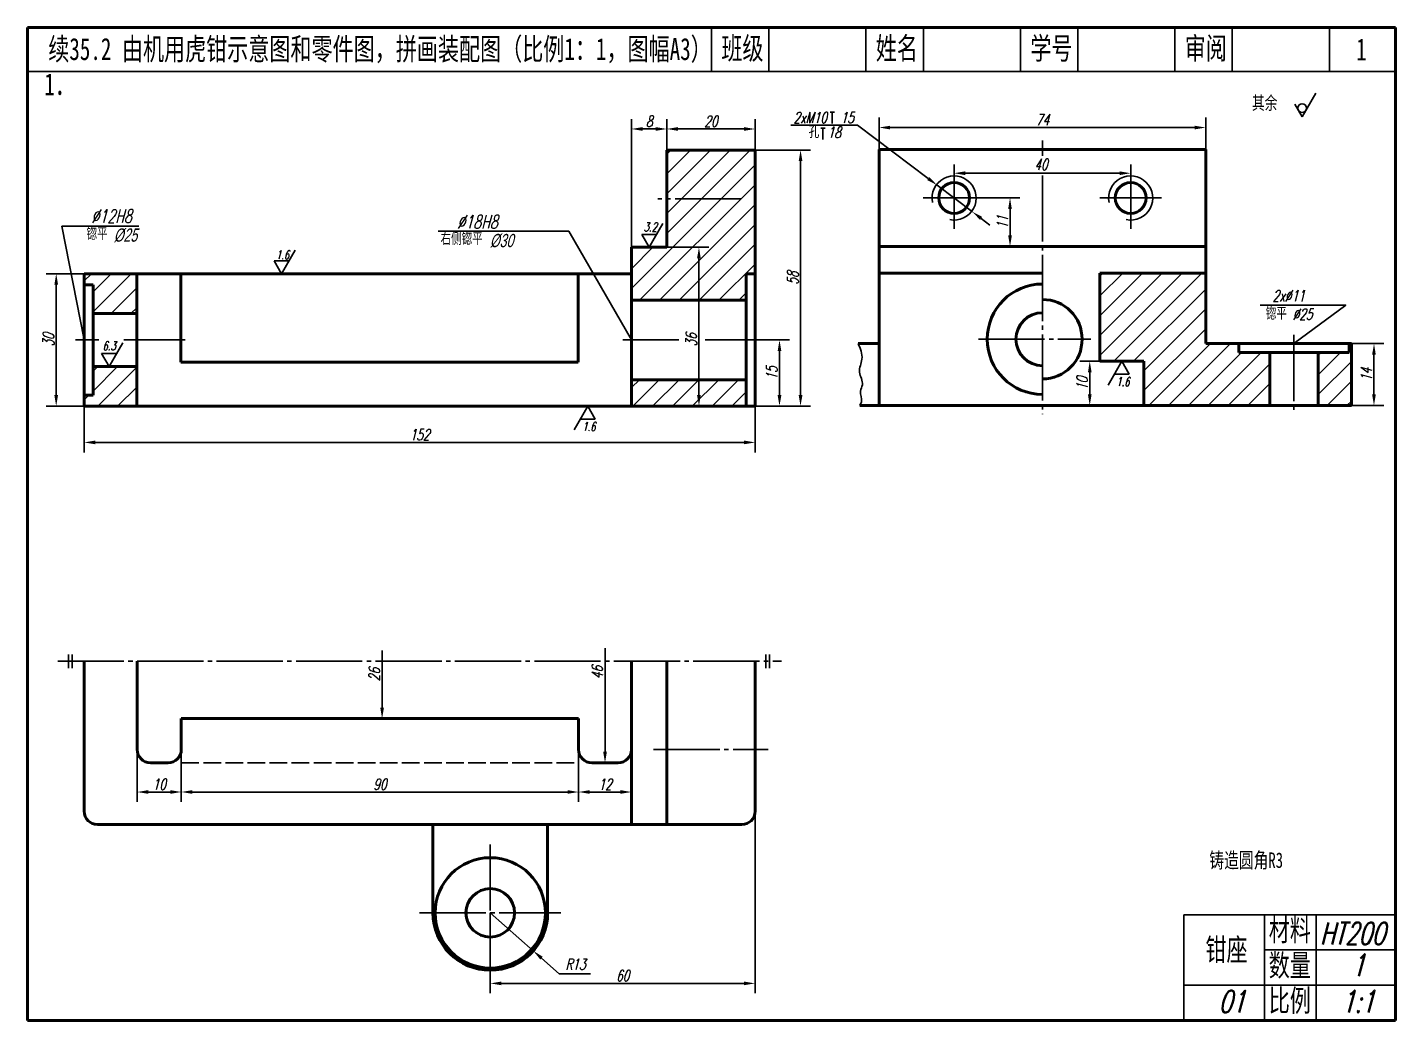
# Model space of a CAD drawing. Header units: millimetres. Extents: x -523 to 2163, y -1202 to 919.
# Drawn here: x 1834.8 to 2144.8, y -947 to -722 of the extents above; entities that cross this region are included whole.
import ezdxf

# ---------------------------------------------------------------- set-up
doc = ezdxf.new("R2010")
doc.units = ezdxf.units.MM
doc.header["$PDMODE"] = 33
doc.header["$PDSIZE"] = 1.5
doc.linetypes.add('myCENTER', pattern=[18, 15, -1, 1, -1])
doc.linetypes.add('myHIDDEN', pattern=[5, 4, -1])
for name, color, linetype, lineweight in [('中心线', 7, 'myCENTER', 25), ('剖面线', 7, 'Continuous', 25), ('尺寸', 7, 'Continuous', 25), ('标注', 7, 'Continuous', 25), ('标题文字', 7, 'Continuous', 25), ('粗实线', 7, 'Continuous', 50), ('细实线', 7, 'Continuous', 25), ('虚线', 7, 'myHIDDEN', 25)]:
    doc.layers.add(name, color=color, linetype=linetype, lineweight=lineweight)
doc.styles.add('尺寸文字1-2.5号', font='txt.shx', dxfattribs={"width": 0.7, "oblique": 15, "height": 2.5})
doc.styles.add('标题汉字1-5号', font='SimSun.ttf', dxfattribs={"width": 0.7, "height": 5})
doc.styles.add('标题汉字2-3.5号', font='SimSun.ttf', dxfattribs={"width": 0.7, "height": 3.5})
doc.dimstyles.new('ISO-25', dxfattribs={"dimtxt": 3.5, "dimasz": 2.5, "dimexe": 2.25, "dimexo": 0, "dimgap": 0.5, "dimtad": 1, "dimdsep": 46, "dimtxsty": '尺寸文字1-2.5号', "dimcen": 2.5, "dimadec": 0, "dimazin": 0, "dimtfac": 1, "dimtmove": 0, "dimatfit": 2, "dimfxl": 0, "dimarcsym": 0})
doc.dimstyles.new('尺寸25', dxfattribs={"dimtxt": 2.5, "dimasz": 2.5, "dimexe": 2, "dimexo": 0, "dimgap": 0.5, "dimtad": 1, "dimdec": 0, "dimdsep": 46, "dimtxsty": '尺寸文字1-2.5号', "dimcen": 0, "dimadec": 0, "dimazin": 0, "dimtol": 1, "dimtp": 0.039, "dimtfac": 0.6, "dimtdec": 3, "dimtmove": 0, "dimatfit": 3, "dimfxl": 0, "dimarcsym": 0})
pattern_1 = [(45, (2168.323, -1563.324), (-2.245064, 2.245064), [])]

# ---------------------------------------------------------------- blocks, each defined once
blk = doc.blocks.new('*D272')
at = {"layer": 'Defpoints', "color": 0}
for p in [(1847.66, -777.78), (1841.32, -807.78), (1847.66, -807.78)]:
    blk.add_point(p, dxfattribs=at)
at = {"layer": '尺寸', "color": 0, "lineweight": -2}
for p, q in [((1847.66, -777.78), (1839.07, -777.78)), ((1841.32, -780.28), (1841.32, -805.28)), ((1847.66, -807.78), (1839.07, -807.78))]:
    blk.add_line(p, q, dxfattribs=at)
at = {"layer": '尺寸', "color": 0}
for points in [[(1840.9, -780.28), (1841.74, -780.28), (1841.32, -777.78)], [(1840.9, -805.28), (1841.74, -805.28), (1841.32, -807.78)]]:
    blk.add_solid(points, dxfattribs=at)
at = {"layer": '尺寸', "color": 0, "insert": (1839.57, -792.78), "char_height": 2.5, "attachment_point": 5, "rotation": 90, "style": '尺寸文字1-2.5号'}
blk.add_mtext('30', dxfattribs=at)
blk = doc.blocks.new('*D273')
at = {"layer": 'Defpoints', "color": 0}
for p in [(1999.66, -792.78), (1999.66, -807.78), (2005.19, -807.78)]:
    blk.add_point(p, dxfattribs=at)
at = {"layer": '尺寸', "color": 0, "lineweight": -2}
for p, q in [((1999.66, -792.78), (2007.44, -792.78)), ((2005.19, -795.28), (2005.19, -805.28)), ((1999.66, -807.78), (2007.44, -807.78))]:
    blk.add_line(p, q, dxfattribs=at)
at = {"layer": '尺寸', "color": 0}
for points in [[(2004.77, -795.28), (2005.61, -795.28), (2005.19, -792.78)], [(2004.77, -805.28), (2005.61, -805.28), (2005.19, -807.78)]]:
    blk.add_solid(points, dxfattribs=at)
at = {"layer": '尺寸', "color": 0, "insert": (2003.44, -800.28), "char_height": 2.5, "attachment_point": 5, "rotation": 90, "style": '尺寸文字1-2.5号'}
blk.add_mtext('15', dxfattribs=at)
blk = doc.blocks.new('*D274')
at = {"layer": 'Defpoints', "color": 0}
for p in [(1999.66, -749.78), (1999.66, -807.78), (2009.96, -807.78)]:
    blk.add_point(p, dxfattribs=at)
at = {"layer": '尺寸', "color": 0, "lineweight": -2}
for p, q in [((1999.66, -749.78), (2012.21, -749.78)), ((2009.96, -752.28), (2009.96, -805.28)), ((1999.66, -807.78), (2012.21, -807.78))]:
    blk.add_line(p, q, dxfattribs=at)
at = {"layer": '尺寸', "color": 0}
for points in [[(2009.54, -752.28), (2010.38, -752.28), (2009.96, -749.78)], [(2009.54, -805.28), (2010.38, -805.28), (2009.96, -807.78)]]:
    blk.add_solid(points, dxfattribs=at)
at = {"layer": '尺寸', "color": 0, "insert": (2008.21, -778.78), "char_height": 2.5, "attachment_point": 5, "rotation": 90, "style": '尺寸文字1-2.5号'}
blk.add_mtext('58', dxfattribs=at)
blk = doc.blocks.new('*D275')
at = {"layer": 'Defpoints', "color": 0}
for p in [(1979.66, -745), (1979.66, -749.78), (1971.66, -771.78)]:
    blk.add_point(p, dxfattribs=at)
at = {"layer": '尺寸', "color": 0, "lineweight": -2}
for p, q in [((1971.66, -771.78), (1971.66, -742.75)), ((1979.66, -749.78), (1979.66, -742.75)), ((1974.16, -745), (1977.16, -745))]:
    blk.add_line(p, q, dxfattribs=at)
at = {"layer": '尺寸', "color": 0}
for points in [[(1974.16, -744.58), (1974.16, -745.41), (1971.66, -745)], [(1977.16, -744.58), (1977.16, -745.41), (1979.66, -745)]]:
    blk.add_solid(points, dxfattribs=at)
at = {"layer": '尺寸', "color": 0, "insert": (1975.66, -743.25), "char_height": 2.5, "attachment_point": 5, "style": '尺寸文字1-2.5号'}
blk.add_mtext('8', dxfattribs=at)
blk = doc.blocks.new('*D270')
at = {"layer": 'Defpoints', "color": 0}
for p in [(1999.66, -745), (1979.66, -749.78), (1999.66, -749.78)]:
    blk.add_point(p, dxfattribs=at)
at = {"layer": '尺寸', "color": 0, "lineweight": -2}
for p, q in [((1979.66, -749.78), (1979.66, -742.75)), ((1999.66, -749.78), (1999.66, -742.75)), ((1982.16, -745), (1997.16, -745))]:
    blk.add_line(p, q, dxfattribs=at)
at = {"layer": '尺寸', "color": 0}
for points in [[(1982.16, -744.58), (1982.16, -745.41), (1979.66, -745)], [(1997.16, -744.58), (1997.16, -745.41), (1999.66, -745)]]:
    blk.add_solid(points, dxfattribs=at)
at = {"layer": '尺寸', "color": 0, "insert": (1989.66, -743.25), "char_height": 2.5, "attachment_point": 5, "style": '尺寸文字1-2.5号'}
blk.add_mtext('20', dxfattribs=at)
blk = doc.blocks.new('*D276')
at = {"layer": 'Defpoints', "color": 0}
for p in [(1847.66, -807.78), (1999.66, -807.78), (1999.66, -816)]:
    blk.add_point(p, dxfattribs=at)
at = {"layer": '尺寸', "color": 0, "lineweight": -2}
for p, q in [((1847.66, -807.78), (1847.66, -818.25)), ((1999.66, -807.78), (1999.66, -818.25)), ((1850.16, -816), (1997.16, -816))]:
    blk.add_line(p, q, dxfattribs=at)
at = {"layer": '尺寸', "color": 0}
for points in [[(1850.16, -815.58), (1850.16, -816.41), (1847.66, -816)], [(1997.16, -815.58), (1997.16, -816.41), (1999.66, -816)]]:
    blk.add_solid(points, dxfattribs=at)
at = {"layer": '尺寸', "color": 0, "insert": (1923.66, -814.25), "char_height": 2.5, "attachment_point": 5, "style": '尺寸文字1-2.5号'}
blk.add_mtext('152', dxfattribs=at)
blk = doc.blocks.new('*D277')
at = {"layer": 'Defpoints', "color": 0}
for p in [(1979.66, -771.78), (1980.94, -807.78), (1986.94, -807.78)]:
    blk.add_point(p, dxfattribs=at)
at = {"layer": '尺寸', "color": 0, "lineweight": -2}
for p, q in [((1979.66, -771.78), (1989.19, -771.78)), ((1986.94, -774.28), (1986.94, -805.28)), ((1980.94, -807.78), (1989.19, -807.78))]:
    blk.add_line(p, q, dxfattribs=at)
at = {"layer": '尺寸', "color": 0}
for points in [[(1986.52, -774.28), (1987.35, -774.28), (1986.94, -771.78)], [(1986.52, -805.28), (1987.35, -805.28), (1986.94, -807.78)]]:
    blk.add_solid(points, dxfattribs=at)
at = {"layer": '尺寸', "color": 0, "insert": (1985.19, -792.78), "char_height": 2.5, "attachment_point": 5, "rotation": 90, "style": '尺寸文字1-2.5号'}
blk.add_mtext('36', dxfattribs=at)
blk = doc.blocks.new('*D278')
at = {"layer": 'Defpoints', "color": 0}
for p in [(1869.66, -878.57), (1859.66, -885.57), (1869.66, -895.19)]:
    blk.add_point(p, dxfattribs=at)
at = {"layer": '尺寸', "color": 0, "lineweight": -2}
for p, q in [((1869.66, -878.57), (1869.66, -897.44)), ((1859.66, -885.57), (1859.66, -897.44)), ((1862.16, -895.19), (1867.16, -895.19))]:
    blk.add_line(p, q, dxfattribs=at)
at = {"layer": '尺寸', "color": 0}
for points in [[(1862.16, -894.77), (1862.16, -895.6), (1859.66, -895.19)], [(1867.16, -894.77), (1867.16, -895.6), (1869.66, -895.19)]]:
    blk.add_solid(points, dxfattribs=at)
at = {"layer": '尺寸', "color": 0, "insert": (1864.66, -893.44), "char_height": 2.5, "attachment_point": 5, "style": '尺寸文字1-2.5号'}
blk.add_mtext('10', dxfattribs=at)
blk = doc.blocks.new('*D279')
at = {"layer": 'Defpoints', "color": 0}
for p in [(1869.66, -885.57), (1959.66, -885.57), (1959.66, -895.19)]:
    blk.add_point(p, dxfattribs=at)
at = {"layer": '尺寸', "color": 0, "lineweight": -2}
for p, q in [((1869.66, -885.57), (1869.66, -897.44)), ((1959.66, -885.57), (1959.66, -897.44)), ((1872.16, -895.19), (1957.16, -895.19))]:
    blk.add_line(p, q, dxfattribs=at)
at = {"layer": '尺寸', "color": 0}
for points in [[(1872.16, -894.77), (1872.16, -895.6), (1869.66, -895.19)], [(1957.16, -894.77), (1957.16, -895.6), (1959.66, -895.19)]]:
    blk.add_solid(points, dxfattribs=at)
at = {"layer": '尺寸', "color": 0, "insert": (1914.66, -893.44), "char_height": 2.5, "attachment_point": 5, "style": '尺寸文字1-2.5号'}
blk.add_mtext('90', dxfattribs=at)
blk = doc.blocks.new('*D280')
at = {"layer": 'Defpoints', "color": 0}
for p in [(1959.66, -885.57), (1971.66, -885.57), (1971.66, -895.19)]:
    blk.add_point(p, dxfattribs=at)
at = {"layer": '尺寸', "color": 0, "lineweight": -2}
for p, q in [((1959.66, -885.57), (1959.66, -897.44)), ((1971.66, -885.57), (1971.66, -897.44)), ((1962.16, -895.19), (1969.16, -895.19))]:
    blk.add_line(p, q, dxfattribs=at)
at = {"layer": '尺寸', "color": 0}
for points in [[(1962.16, -894.77), (1962.16, -895.6), (1959.66, -895.19)], [(1969.16, -894.77), (1969.16, -895.6), (1971.66, -895.19)]]:
    blk.add_solid(points, dxfattribs=at)
at = {"layer": '尺寸', "color": 0, "insert": (1965.66, -893.44), "char_height": 2.5, "attachment_point": 5, "style": '尺寸文字1-2.5号'}
blk.add_mtext('12', dxfattribs=at)
blk = doc.blocks.new('*D281')
at = {"layer": 'Defpoints', "color": 0}
for p in [(1999.66, -899.57), (1939.66, -922.57), (1999.66, -938.54)]:
    blk.add_point(p, dxfattribs=at)
at = {"layer": '尺寸', "color": 0, "lineweight": -2}
for p, q in [((1999.66, -899.57), (1999.66, -940.79)), ((1939.66, -922.57), (1939.66, -940.79)), ((1942.16, -938.54), (1997.16, -938.54))]:
    blk.add_line(p, q, dxfattribs=at)
at = {"layer": '尺寸', "color": 0}
for points in [[(1942.16, -938.13), (1942.16, -938.96), (1939.66, -938.54)], [(1997.16, -938.13), (1997.16, -938.96), (1999.66, -938.54)]]:
    blk.add_solid(points, dxfattribs=at)
at = {"layer": '尺寸', "color": 0, "insert": (1969.66, -936.79), "char_height": 2.5, "attachment_point": 5, "style": '尺寸文字1-2.5号'}
blk.add_mtext('60', dxfattribs=at)
blk = doc.blocks.new('*D282')
at = {"layer": 'Defpoints', "color": 0}
for p in [(2101.76, -744.67), (2027.76, -749.62), (2101.76, -749.62)]:
    blk.add_point(p, dxfattribs=at)
at = {"layer": '尺寸', "color": 0, "lineweight": -2}
for p, q in [((2027.76, -749.62), (2027.76, -742.42)), ((2101.76, -749.62), (2101.76, -742.42)), ((2030.26, -744.67), (2099.26, -744.67))]:
    blk.add_line(p, q, dxfattribs=at)
at = {"layer": '尺寸', "color": 0}
for points in [[(2030.26, -744.26), (2030.26, -745.09), (2027.76, -744.67)], [(2099.26, -744.26), (2099.26, -745.09), (2101.76, -744.67)]]:
    blk.add_solid(points, dxfattribs=at)
at = {"layer": '尺寸', "color": 0, "insert": (2064.76, -742.92), "char_height": 2.5, "attachment_point": 5, "style": '尺寸文字1-2.5号'}
blk.add_mtext('74', dxfattribs=at)
blk = doc.blocks.new('*D283')
at = {"layer": 'Defpoints', "color": 0}
for p in [(2044.76, -760.62), (2027.76, -771.62), (2057.42, -771.62)]:
    blk.add_point(p, dxfattribs=at)
at = {"layer": '尺寸', "color": 0, "lineweight": -2}
for p, q in [((2044.76, -760.62), (2059.67, -760.62)), ((2057.42, -763.12), (2057.42, -769.12)), ((2027.76, -771.62), (2059.67, -771.62))]:
    blk.add_line(p, q, dxfattribs=at)
at = {"layer": '尺寸', "color": 0}
for points in [[(2057, -763.12), (2057.83, -763.12), (2057.42, -760.62)], [(2057, -769.12), (2057.83, -769.12), (2057.42, -771.62)]]:
    blk.add_solid(points, dxfattribs=at)
at = {"layer": '尺寸', "color": 0, "insert": (2055.67, -766.12), "char_height": 2.5, "attachment_point": 5, "rotation": 90, "style": '尺寸文字1-2.5号'}
blk.add_mtext('11', dxfattribs=at)
blk = doc.blocks.new('*D284')
at = {"layer": 'Defpoints', "color": 0}
for p in [(2077.76, -797.62), (2027.76, -807.62), (2075.48, -807.62)]:
    blk.add_point(p, dxfattribs=at)
at = {"layer": '尺寸', "color": 0, "lineweight": -2}
for p, q in [((2077.76, -797.62), (2073.23, -797.62)), ((2075.48, -800.12), (2075.48, -805.12)), ((2027.76, -807.62), (2077.73, -807.62))]:
    blk.add_line(p, q, dxfattribs=at)
at = {"layer": '尺寸', "color": 0}
for points in [[(2075.07, -800.12), (2075.9, -800.12), (2075.48, -797.62)], [(2075.07, -805.12), (2075.9, -805.12), (2075.48, -807.62)]]:
    blk.add_solid(points, dxfattribs=at)
at = {"layer": '尺寸', "color": 0, "insert": (2073.73, -802.62), "char_height": 2.5, "attachment_point": 5, "rotation": 90, "style": '尺寸文字1-2.5号'}
blk.add_mtext('10', dxfattribs=at)
blk = doc.blocks.new('*D285')
at = {"layer": 'Defpoints', "color": 0}
for p in [(2134.76, -793.62), (2139.88, -793.62), (2134.76, -807.62)]:
    blk.add_point(p, dxfattribs=at)
at = {"layer": '尺寸', "color": 0, "lineweight": -2}
for p, q in [((2134.76, -793.62), (2142.13, -793.62)), ((2139.88, -805.12), (2139.88, -796.12)), ((2134.76, -807.62), (2142.13, -807.62))]:
    blk.add_line(p, q, dxfattribs=at)
at = {"layer": '尺寸', "color": 0}
for points in [[(2139.46, -796.12), (2140.29, -796.12), (2139.88, -793.62)], [(2139.46, -805.12), (2140.29, -805.12), (2139.88, -807.62)]]:
    blk.add_solid(points, dxfattribs=at)
at = {"layer": '尺寸', "color": 0, "insert": (2138.13, -800.62), "char_height": 2.5, "attachment_point": 5, "rotation": 90, "style": '尺寸文字1-2.5号'}
blk.add_mtext('14', dxfattribs=at)
blk = doc.blocks.new('*D357')
at = {"layer": 'Defpoints', "color": 0}
for p in [(2040.89, -757.73), (2048.88, -763.74)]:
    blk.add_point(p, dxfattribs=at)
at = {"layer": '尺寸', "color": 0, "lineweight": -2}
for p, q in [((2008, -744.16), (2022.88, -744.16)), ((2022.88, -744.16), (2038.89, -756.22)), ((2048.88, -763.74), (2040.89, -757.73)), ((2050.87, -765.25), (2052.87, -766.75))]:
    blk.add_line(p, q, dxfattribs=at)
at = {"layer": '尺寸', "color": 0}
for points in [[(2039.14, -755.89), (2038.64, -756.55), (2040.89, -757.73)], [(2051.12, -764.91), (2050.62, -765.58), (2048.88, -763.74)]]:
    blk.add_solid(points, dxfattribs=at)
at = {"layer": '尺寸', "color": 0, "insert": (2015.19, -742.41), "char_height": 2.5, "attachment_point": 5, "style": '尺寸文字1-2.5号'}
blk.add_mtext('2xM10  15', dxfattribs=at)
blk = doc.blocks.new('下沉')
at = {"layer": '细实线'}
blk.add_line((-0.98, 0), (0.98, 0), dxfattribs=at)
blk.add_leader([(-0.05, -5.12), (-0.05, 0)], dimstyle='尺寸25', override={"dimgap": 0.5, "dimtad": 0, "dimtoh": 1}, dxfattribs=at)

msp = doc.modelspace()

# ---------------------------------------------------------------- hatches: boundary and pattern name
at = {"layer": '剖面线'}
h = msp.add_hatch(dxfattribs=at)
h.set_pattern_fill('ANSI31', color=256, style=0)
h.set_pattern_definition(pattern_1)
h.paths.add_polyline_path([(1999.659, -749.785), (1979.659, -749.785), (1979.659, -771.785), (1971.659, -771.785), (1971.659, -783.785), (1997.659, -783.785), (1997.659, -777.785), (1999.659, -777.785)])
h.paths.add_polyline_path([(1997.659, -801.785), (1971.659, -801.785), (1971.659, -807.785), (1997.659, -807.785)])
h = msp.add_hatch(dxfattribs=at)
h.set_pattern_fill('ANSI31', color=256, style=0)
h.set_pattern_definition(pattern_1)
h.paths.add_polyline_path([(1859.548, -777.785), (1847.659, -777.785), (1847.659, -780.285), (1849.659, -780.285), (1849.659, -786.785), (1859.548, -786.785)])
h.paths.add_polyline_path([(1859.548, -798.785), (1849.659, -798.785), (1849.659, -805.285), (1847.659, -805.285), (1847.659, -807.785), (1859.548, -807.785)])
h = msp.add_hatch(dxfattribs=at)
h.set_pattern_fill('ANSI31', color=256, style=0)
h.set_pattern_definition(pattern_1)
h.paths.add_polyline_path([(2101.757, -777.622), (2077.757, -777.622), (2077.757, -797.622), (2087.757, -797.622), (2087.757, -807.622), (2116.257, -807.622), (2116.257, -795.622), (2109.257, -795.622), (2109.257, -793.622), (2101.757, -793.622)])
h.paths.add_polyline_path([(2134.757, -793.622), (2134.257, -793.622), (2134.257, -795.622), (2127.257, -795.622), (2127.257, -807.622), (2134.757, -807.622)])

# ---------------------------------------------------------------- linework, layer by layer
at = {"layer": '中心线'}
for p, q in [((2064.757, -747.622), (2064.757, -751.086)), ((2044.757, -753.622), (2044.757, -767.622)), ((2064.757, -755.516), (2064.757, -809.622)), ((2084.757, -753.622), (2084.757, -767.622)), ((1996.517, -760.785), (1977.659, -760.785)), ((2037.757, -760.622), (2051.757, -760.622)), ((2077.757, -760.622), (2091.757, -760.622)), ((1845.659, -792.785), (1850.972, -792.785)), ((1856.617, -792.785), (1870.548, -792.785)), ((1969.659, -792.785), (1982.373, -792.785)), ((1988.326, -792.785), (2001.659, -792.785)), ((2050.257, -792.622), (2075.757, -792.622)), ((2121.757, -791.622), (2121.757, -809.622)), ((1841.659, -865.565), (2005.659, -865.565)), ((1976.659, -885.565), (2002.659, -885.565)), ((1862.659, -888.565), (1866.659, -888.565)), ((1962.659, -888.565), (1968.659, -888.565)), ((1939.659, -907.065), (1939.659, -938.065)), ((1923.659, -922.565), (1955.659, -922.565))]:
    msp.add_line(p, q, dxfattribs=at)
at = {"layer": '尺寸'}
for p, q in [((2011.004, -744.16), (2007.776, -744.16)), ((2047.257, -755.017), (2082.257, -755.017)), ((1915.153, -876.065), (1915.153, -863.128)), ((1965.659, -886.065), (1965.659, -862.609)), ((1914.659, -878.565), (1917.403, -878.565)), ((1965.659, -888.565), (1963.409, -888.565))]:
    msp.add_line(p, q, dxfattribs=at)
for points in [[(1914.736, -876.065), (1915.57, -876.065), (1915.153, -878.565)], [(1965.243, -886.065), (1966.076, -886.065), (1965.659, -888.565)]]:
    msp.add_solid(points, dxfattribs=at)
at = {"layer": '标注'}
for p, q in [((2044.757, -760.622), (2044.757, -753.017)), ((2084.757, -760.622), (2084.757, -753.017)), ((1999.659, -792.785), (1999.659, -807.785)), ((1939.659, -922.565), (1949.404, -931.17)), ((1955.26, -936.341), (1951.278, -932.825)), ((1962.361, -936.341), (1955.26, -936.341))]:
    msp.add_line(p, q, dxfattribs=at)
for points in [[(2047.257, -754.601), (2047.257, -755.434), (2044.757, -755.017)], [(2082.257, -754.601), (2082.257, -755.434), (2084.757, -755.017)], [(1951.554, -932.512), (1951.002, -933.137), (1949.404, -931.17)]]:
    msp.add_solid(points, dxfattribs=at)
at = {"layer": '粗实线'}
for p, q in [((1834.784, -721.978), (1834.784, -946.978)), ((2144.784, -721.978), (1834.784, -721.978)), ((2144.784, -946.978), (2144.784, -721.978)), ((1999.659, -749.785), (1979.659, -749.785)), ((1979.659, -749.785), (1979.659, -771.785)), ((1999.659, -807.785), (1999.659, -749.785)), ((2027.757, -807.622), (2027.757, -749.622)), ((2027.757, -749.622), (2101.757, -749.622)), ((2101.757, -749.622), (2101.757, -793.622)), ((1979.659, -771.785), (1971.659, -771.785)), ((1971.659, -771.785), (1971.659, -807.785)), ((2027.757, -771.622), (2101.757, -771.622)), ((1971.659, -777.785), (1847.659, -777.785)), ((1847.659, -807.785), (1847.659, -777.785)), ((1859.548, -777.785), (1859.548, -807.785)), ((1869.548, -777.785), (1869.548, -797.785)), ((1959.548, -777.785), (1959.548, -797.785)), ((1997.659, -807.785), (1997.659, -777.785)), ((1997.659, -777.785), (1999.659, -777.785)), ((2027.757, -777.622), (2064.757, -777.622)), ((2077.757, -777.622), (2077.757, -797.622)), ((2077.757, -777.622), (2101.757, -777.622)), ((1847.659, -780.285), (1849.659, -780.285)), ((1849.659, -805.285), (1849.659, -780.285)), ((1971.659, -783.785), (1997.659, -783.785)), ((1849.659, -786.785), (1859.548, -786.785)), ((2027.757, -793.562), (2023.008, -793.562)), ((2101.757, -793.622), (2134.757, -793.622)), ((2109.257, -793.622), (2109.257, -795.622)), ((2109.257, -795.622), (2134.257, -795.622)), ((2116.257, -795.622), (2116.257, -807.622)), ((2127.257, -795.622), (2127.257, -807.622)), ((2134.257, -793.622), (2134.257, -795.622)), ((2134.757, -793.622), (2134.757, -807.622)), ((1849.659, -798.785), (1859.548, -798.785)), ((1959.548, -797.785), (1869.548, -797.785)), ((2077.757, -797.622), (2087.757, -797.622)), ((2087.757, -797.622), (2087.757, -807.622)), ((1971.659, -801.785), (1997.659, -801.785)), ((1847.659, -805.285), (1849.659, -805.285)), ((1847.659, -807.785), (1999.659, -807.785)), ((2023.379, -807.622), (2027.757, -807.622)), ((2027.757, -807.622), (2134.757, -807.622)), ((1847.659, -865.565), (1847.659, -899.565)), ((1859.659, -865.565), (1859.659, -885.565)), ((1971.659, -865.565), (1971.659, -902.565)), ((1979.659, -865.565), (1979.659, -902.565)), ((1999.659, -865.565), (1999.659, -899.565)), ((1869.659, -878.565), (1959.659, -878.565)), ((1869.659, -878.565), (1869.659, -885.565)), ((1959.659, -878.565), (1959.659, -885.565)), ((1866.659, -888.565), (1862.659, -888.565)), ((1962.659, -888.565), (1968.659, -888.565)), ((1850.659, -902.565), (1996.659, -902.565)), ((1926.659, -922.565), (1926.659, -902.565)), ((1952.659, -922.565), (1952.659, -902.565)), ((1834.784, -946.978), (2144.784, -946.978))]:
    msp.add_line(p, q, dxfattribs=at)
for centre, radius in [((2044.757, -760.622), 3.5), ((2084.757, -760.622), 3.5), ((1939.659, -922.565), 12.5), ((1939.659, -922.565), 5.5)]:
    msp.add_circle(centre, radius, dxfattribs=at)
for centre, radius, start, end in [((2064.757, -792.622), 12.5, 90, 270), ((2064.757, -792.622), 9, 270, 90), ((2064.757, -792.622), 6, 90, 270), ((1862.659, -885.565), 3, 180, 270), ((1866.659, -885.565), 3, 270, 0), ((1962.659, -885.565), 3, 180, 270), ((1968.659, -885.565), 3, 270, 0), ((1850.659, -899.565), 3, 180, 270), ((1996.659, -899.565), 3, 270, 0), ((1939.659, -922.565), 13, 180, 0)]:
    msp.add_arc(centre, radius, start, end, dxfattribs=at)
at = {"layer": '细实线'}
for p, q in [((1989.784, -721.978), (1989.784, -731.978)), ((2002.784, -721.978), (2002.784, -731.978)), ((2024.784, -721.978), (2024.784, -731.978)), ((2037.784, -721.978), (2037.784, -731.978)), ((2059.784, -721.978), (2059.784, -731.978)), ((2072.784, -721.978), (2072.784, -731.978)), ((2094.784, -721.978), (2094.784, -731.978)), ((2107.784, -721.978), (2107.784, -731.978)), ((2129.784, -721.978), (2129.784, -731.978)), ((2144.784, -731.978), (1834.784, -731.978)), ((2123.598, -742.269), (2126.699, -736.899)), ((2123.598, -742.269), (2121.918, -739.358)), ((1847.659, -792.785), (1842.568, -767.022)), ((1842.568, -767.022), (1860.022, -767.022)), ((1957.425, -768.131), (1927.866, -768.131)), ((1971.659, -792.785), (1957.425, -768.131)), ((1975.659, -771.785), (1978.76, -766.414)), ((1973.979, -768.874), (1977.34, -768.874)), ((1975.659, -771.785), (1973.979, -768.874)), ((1892.361, -777.785), (1890.68, -774.874)), ((1890.68, -774.874), (1894.042, -774.874)), ((1892.361, -777.785), (1895.462, -772.414)), ((1853.299, -798.785), (1856.4, -793.414)), ((1853.299, -798.785), (1851.618, -795.874)), ((1851.618, -795.874), (1854.98, -795.874)), ((2082.757, -797.622), (2079.656, -802.993)), ((2082.757, -797.622), (2084.437, -800.533)), ((2084.437, -800.533), (2081.076, -800.533)), ((1961.756, -807.785), (1958.656, -813.155)), ((1961.756, -807.785), (1963.437, -810.695)), ((1963.437, -810.695), (1960.076, -810.695)), ((1844.085, -864.01), (1844.085, -867.121)), ((1844.913, -864.01), (1844.913, -867.121)), ((2002.085, -864.01), (2002.085, -867.121)), ((2002.913, -864.01), (2002.913, -867.121)), ((2096.784, -922.978), (2144.784, -922.978)), ((2096.784, -946.978), (2096.784, -922.978)), ((2115.102, -946.978), (2115.102, -922.978)), ((2126.784, -946.978), (2126.784, -922.978)), ((2115.102, -930.978), (2144.784, -930.978)), ((2096.784, -938.978), (2144.784, -938.978)), ((2096.784, -946.978), (2144.784, -946.978))]:
    msp.add_line(p, q, dxfattribs=at)
msp.add_lwpolyline([(2121.719, -793.622), (2133.47, -784.876), (2114.069, -784.876)], dxfattribs=at)
msp.add_circle((2123.598, -740.269), 1, dxfattribs=at)
for centre in [(2044.757, -760.622), (2084.757, -760.622)]:
    msp.add_arc(centre, 5, 258.54084, 191.45916, dxfattribs=at)
msp.add_spline([(2023.008, -793.562), (2023.862, -797.13), (2023.312, -800.095), (2023.972, -802.951), (2023.532, -804.379), (2023.752, -806.795), (2023.375, -807.628)], degree=3, dxfattribs=at)
at = {"layer": '虚线'}
msp.add_line((1869.659, -888.565), (1959.659, -888.565), dxfattribs=at)

# ---------------------------------------------------------------- block references
at = {"layer": '细实线', "xscale": 0.5, "yscale": 0.5, "zscale": 0.5}
for p in [(2017.153, -741.216), (2015.01, -744.848)]:
    msp.add_blockref('下沉', p, dxfattribs=at)

# ---------------------------------------------------------------- texts
at = {"layer": '尺寸', "style": '尺寸文字1-2.5号', "oblique": 15, "width": 0.7}
for s, p in [('40', (2062.933, -754.293)), ('R13', (1956.679, -935.454))]:
    msp.add_text(s, height=2.5, dxfattribs=at).set_placement(p)
at = {"layer": '尺寸', "insert": (2121.444, -785.717), "char_height": 2.5, "width": 13.05714, "attachment_point": 1, "style": '尺寸文字1-2.5号'}
msp.add_mtext('%%c25', dxfattribs=at)
at = {"layer": '尺寸', "char_height": 2.5, "attachment_point": 5, "rotation": 90, "style": '尺寸文字1-2.5号'}
for s, insert in [('26', (1913.403, -868.575)), ('46', (1963.909, -868.124))]:
    msp.add_mtext(s, dxfattribs=dict(at, insert=insert))
at = {"layer": '标注', "attachment_point": 1}
for s, insert, char_height, width, style in [('{\\fFangSong_GB2312|b0|i0|c134|p49;孔}', (2011.805, -744.286), 2.5, 23.44955, '标题汉字2-3.5号'), ('%%c12H8', (1849.276, -763.231), 3, 13.05714, '尺寸文字1-2.5号'), ('%%c18H8', (1932.185, -764.539), 3, 13.05714, '尺寸文字1-2.5号'), ('{\\fSimSun|b0|i0|c134|p54;锪平}', (1848.181, -767.389), 2.5, 23.44955, '标题汉字2-3.5号'), ('{\\f??_GB2312|b0|i0|c0|p49;%%c25}', (1854.357, -767.527), 3, 13.05714, '尺寸文字1-2.5号'), ('{\\fSimSun|b0|i0|c134|p54;右侧锪平}', (1928.397, -768.508), 2.5, 23.44955, '标题汉字2-3.5号'), ('{\\f??_GB2312|b0|i0|c0|p49;%%c30}', (1939.565, -768.767), 3, 13.05714, '尺寸文字1-2.5号'), ('{\\fSimSun|b0|i0|c134|p54;锪平}', (2115.364, -785.457), 2.5, 23.44955, '标题汉字2-3.5号')]:
    msp.add_mtext(s, dxfattribs=dict(at, insert=insert, char_height=char_height, width=width, style=style))
at = {"layer": '标题文字', "style": '标题汉字1-5号', "width": 0.7}
for s, p in [('续35.2 由机用虎钳示意图和零件图，拼画装配图（比例1：1，图幅A3）', (1839.518, -729.38)), ('班级', (1992.009, -729.214)), ('姓名', (2027.009, -729.214)), ('学号', (2062.009, -729.214)), ('审阅', (2097.009, -729.214)), ('1', (2135.84, -729.482)), ('1．', (1838.621, -737.385)), ('材料', (2116.037, -928.912)), ('钳座', (2101.691, -933.368)), ('数量', (2116.037, -936.912)), ('比例', (2116.037, -944.912))]:
    msp.add_text(s, height=5, dxfattribs=at).set_placement(p)
at = {"layer": '标题文字', "attachment_point": 1}
for s, insert, char_height, width, style in [('铸造圆角R3', (2102.581, -908.88), 3.5, 42.39918, '标题汉字2-3.5号'), ('HT200', (2127.669, -924.733), 5, 21.09727, '尺寸文字1-2.5号'), ('1', (2134.803, -931.921), 5, 21.09727, '尺寸文字1-2.5号'), ('01', (2104.72, -940.155), 5, 21.09727, '尺寸文字1-2.5号'), ('1:1', (2132.514, -940.141), 5, 21.09727, '尺寸文字1-2.5号')]:
    msp.add_mtext(s, dxfattribs=dict(at, insert=insert, char_height=char_height, width=width, style=style))
at = {"layer": '细实线', "attachment_point": 1}
for s, insert, char_height, width, style in [('其余', (2112.249, -737.591), 3, 23.65684, '标题汉字2-3.5号'), ('18', (2016.09, -744.509), 2.5, 10.66428, '尺寸文字1-2.5号'), ('3.2', (1974.407, -766.187), 2, 6.02578, '尺寸文字1-2.5号'), ('1.6', (1891.109, -772.489), 2, 6.02578, '尺寸文字1-2.5号'), ('2x%%c11', (2116.903, -781.541), 2.5, 16.76847, '尺寸文字1-2.5号'), ('6.3', (1851.804, -793.134), 2, 6.02578, '尺寸文字1-2.5号'), ('1.6', (2081.505, -801.24), 2, 6.02578, '尺寸文字1-2.5号'), ('1.6', (1960.504, -811.403), 2, 6.02578, '尺寸文字1-2.5号')]:
    msp.add_mtext(s, dxfattribs=dict(at, insert=insert, char_height=char_height, width=width, style=style))

# ---------------------------------------------------------------- dimensions: what is measured, and where the dimension line sits
at = {"layer": '尺寸'}
dim = msp.add_diameter_dim_2p(p1=(2048.875, -763.743), p2=(2040.888, -757.725), text='2xM10  15', dimstyle='尺寸25', override={"dimtoh": 1}, dxfattribs=at)
dim.commit()
dim.dimension.update_dxf_attribs({"geometry": '*D357', "text_midpoint": (2015.193, -744.16), "dimtype": 163})
for base, p1, p2, picture, middle in [((1979.659, -744.997), (1971.659, -771.785), (1979.659, -749.785), '*D275', (1975.659, -743.247)), ((1999.659, -744.997), (1979.659, -749.785), (1999.659, -749.785), '*D270', (1989.659, -743.247)), ((2101.757, -744.674), (2027.757, -749.622), (2101.757, -749.622), '*D282', (2064.757, -742.924)), ((1999.659, -815.997), (1847.659, -807.785), (1999.659, -807.785), '*D276', (1923.659, -814.247)), ((1869.659, -895.188), (1859.659, -885.565), (1869.659, -878.565), '*D278', (1864.659, -893.438)), ((1959.659, -895.188), (1869.659, -885.565), (1959.659, -885.565), '*D279', (1914.659, -893.438)), ((1971.659, -895.188), (1959.659, -885.565), (1971.659, -885.565), '*D280', (1965.659, -893.438))]:
    dim = msp.add_linear_dim(base=base, p1=p1, p2=p2, dimstyle='ISO-25', dxfattribs=at)
    dim.commit()
    dim.dimension.update_dxf_attribs({"geometry": picture, "text_midpoint": middle})
for base, p1, p2, picture, middle in [((2009.961, -807.785), (1999.659, -749.785), (1999.659, -807.785), '*D274', (2008.211, -778.785)), ((2005.189, -807.785), (1999.659, -792.785), (1999.659, -807.785), '*D273', (2003.439, -800.285)), ((2139.876, -793.622), (2134.757, -807.622), (2134.757, -793.622), '*D285', (2138.126, -800.622)), ((2075.485, -807.622), (2077.757, -797.622), (2027.757, -807.622), '*D284', (2073.735, -802.622))]:
    dim = msp.add_linear_dim(base=base, p1=p1, p2=p2, angle=90, dimstyle='ISO-25', dxfattribs=at)
    dim.commit()
    dim.dimension.update_dxf_attribs({"geometry": picture, "text_midpoint": middle})
for base, p1, p2, picture, middle in [((2057.417, -771.622), (2044.757, -760.622), (2027.757, -771.622), '*D283', (2057.417, -766.122)), ((1986.936, -807.785), (1979.659, -771.785), (1980.936, -807.785), '*D277', (1986.936, -792.785)), ((1841.321, -807.785), (1847.659, -777.785), (1847.659, -807.785), '*D272', (1841.321, -792.785))]:
    dim = msp.add_linear_dim(base=base, p1=p1, p2=p2, angle=90, dimstyle='ISO-25', dxfattribs=at)
    dim.commit()
    dim.dimension.update_dxf_attribs({"geometry": picture, "text_midpoint": middle, "dimtype": 160})
dim = msp.add_linear_dim(base=(1999.659, -938.543), p1=(1939.659, -922.565), p2=(1999.659, -899.565), dimstyle='ISO-25', dxfattribs=at)
dim.commit()
dim.dimension.update_dxf_attribs({"geometry": '*D281', "text_midpoint": (1969.659, -938.543), "dimtype": 160})

doc.saveas('drawing.dxf')
